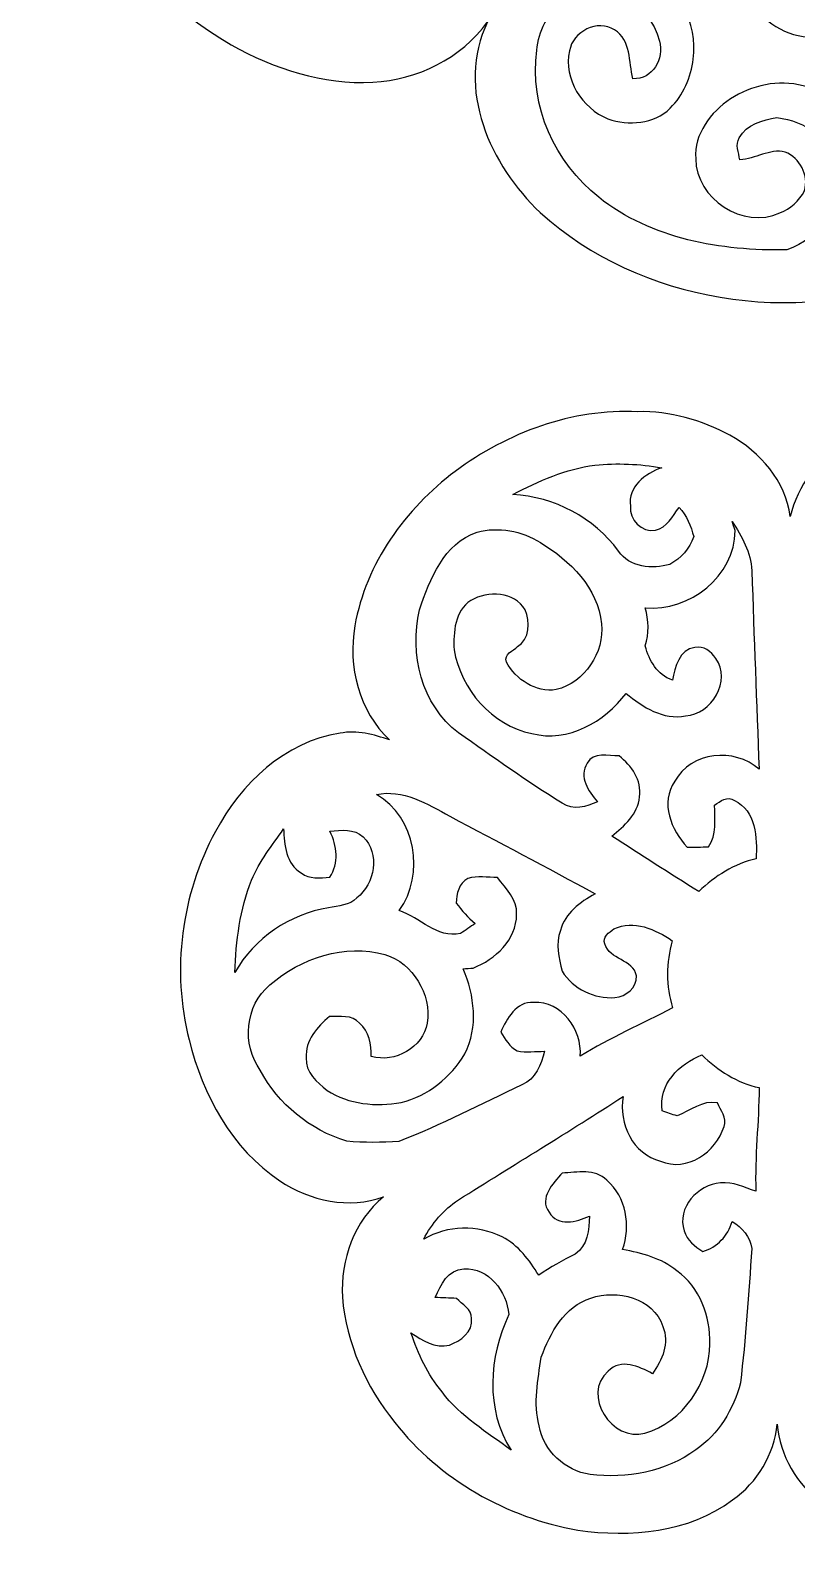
# Model space of a CAD drawing. Header units: centimetres. Extents: x -12.7 to 12.6, y -11.6 to 11.5.
# Drawn here: x -12.69 to -6.47, y -11.56 to 0.76 of the extents above; entities that cross this region are included whole.
import ezdxf

# ---------------------------------------------------------------- set-up
doc = ezdxf.new("R2010")
doc.units = ezdxf.units.CM
doc.header["$MEASUREMENT"] = 0
doc.layers.add('Camada 1', color=7, linetype='Continuous')

msp = doc.modelspace()

# ---------------------------------------------------------------- linework, layer by layer
at = {"layer": 'Camada 1', "color": 156}
for points, knots in [([(-7.97912, 11.18164), (-7.47465, 11.42471), (-6.90808, 11.54747), (-6.34787, 11.5069), (-6.34787, 11.5069), (-5.7397, 11.43634), (-5.13009, 11.22997), (-4.65949, 10.82709), (-4.65949, 10.82709), (-4.37515, 10.57592), (-4.14548, 10.24184), (-4.08094, 9.86261), (-4.08094, 9.86261), (-4.03647, 9.6587), (-4.07458, 9.44562), (-4.15642, 9.25617), (-4.15642, 9.25617), (-3.94334, 9.55709), (-3.56904, 9.70492), (-3.20993, 9.71902), (-3.20993, 9.71902), (-2.78095, 9.73067), (-2.36149, 9.58285), (-2.00096, 9.35672), (-2.00096, 9.35672), (-1.30245, 8.91011), (-0.79621, 8.17562), (-0.61911, 7.36635), (-0.61911, 7.36635), (-0.4893, 6.78249), (-0.52492, 6.13375), (-0.84912, 5.61657), (-0.84912, 5.61657), (-1.0227, 5.32024), (-1.32362, 5.11598), (-1.65593, 5.03977), (-1.65593, 5.03977), (-1.32467, 4.99709), (-1.03611, 4.78225), (-0.85653, 4.50639), (-0.85653, 4.50639), (-0.56656, 4.06893), (-0.49072, 3.52), (-0.55174, 3.00637), (-0.55174, 3.00637), (-0.64947, 2.19957), (-1.07173, 1.43756), (-1.7011, 0.92428), (-1.7011, 0.92428), (-2.13465, 0.57608), (-2.6797, 0.3249), (-3.24626, 0.36476), (-3.24626, 0.36476), (-3.57998, 0.38629), (-3.91829, 0.54081), (-4.11692, 0.81704), (-4.11692, 0.81704), (-3.97968, 0.50341), (-4.00543, 0.12982), (-4.16065, -0.17251), (-4.16065, -0.17251), (-4.41749, -0.7045), (-4.93289, -1.06785), (-5.47758, -1.2633), (-5.47758, -1.2633), (-6.49887, -1.63617), (-7.73711, -1.45979), (-8.55345, -0.72143), (-8.55345, -0.72143), (-8.9602, -0.33972), (-9.24383, 0.28539), (-8.98137, 0.8269), (-8.98137, 0.8269), (-9.19656, 0.53128), (-9.55181, 0.35701), (-9.91305, 0.33689), (-9.91305, 0.33689), (-10.31662, 0.31574), (-10.71456, 0.4452), (-11.06276, 0.64169), (-11.06276, 0.64169), (-12.07064, 1.22414), (-12.6933, 2.40454), (-12.61392, 3.56376), (-12.61392, 3.56376), (-12.55218, 3.92711), (-12.44458, 4.29753), (-12.20646, 4.58752), (-12.20646, 4.58752), (-12.0149, 4.82247), (-11.73303, 5.00238), (-11.42294, 5.00909), (-11.42294, 5.00909), (-11.79548, 5.03132), (-12.12532, 5.27295), (-12.31723, 5.58411), (-12.31723, 5.58411), (-12.5797, 6.0092), (-12.67918, 6.52673), (-12.61674, 7.02062), (-12.61674, 7.02062), (-12.54653, 7.481), (-12.39872, 7.93396), (-12.15072, 8.33119), (-12.15072, 8.33119), (-11.74926, 8.98383), (-11.10191, 9.52076), (-10.33744, 9.66858), (-10.33744, 9.66858), (-10.04887, 9.70844), (-9.74301, 9.70773), (-9.47278, 9.58567), (-9.47278, 9.58567), (-9.29181, 9.51406), (-9.14047, 9.38212), (-9.02476, 9.22725), (-9.02476, 9.22725), (-9.17927, 9.52853), (-9.14118, 9.89999), (-8.99936, 10.19915), (-8.99936, 10.19915), (-8.80074, 10.64365), (-8.40669, 10.96821), (-7.97912, 11.18164)], [0, 0, 0, 0, 0.03125, 0.03125, 0.03125, 0.03125, 0.0625, 0.0625, 0.0625, 0.0625, 0.09375, 0.09375, 0.09375, 0.09375, 0.125, 0.125, 0.125, 0.125, 0.15625, 0.15625, 0.15625, 0.15625, 0.1875, 0.1875, 0.1875, 0.1875, 0.21875, 0.21875, 0.21875, 0.21875, 0.25, 0.25, 0.25, 0.25, 0.28125, 0.28125, 0.28125, 0.28125, 0.3125, 0.3125, 0.3125, 0.3125, 0.34375, 0.34375, 0.34375, 0.34375, 0.375, 0.375, 0.375, 0.375, 0.40625, 0.40625, 0.40625, 0.40625, 0.4375, 0.4375, 0.4375, 0.4375, 0.46875, 0.46875, 0.46875, 0.46875, 0.5, 0.5, 0.5, 0.5, 0.53125, 0.53125, 0.53125, 0.53125, 0.5625, 0.5625, 0.5625, 0.5625, 0.59375, 0.59375, 0.59375, 0.59375, 0.625, 0.625, 0.625, 0.625, 0.65625, 0.65625, 0.65625, 0.65625, 0.6875, 0.6875, 0.6875, 0.6875, 0.71875, 0.71875, 0.71875, 0.71875, 0.75, 0.75, 0.75, 0.75, 0.78125, 0.78125, 0.78125, 0.78125, 0.8125, 0.8125, 0.8125, 0.8125, 0.84375, 0.84375, 0.84375, 0.84375, 0.875, 0.875, 0.875, 0.875, 0.90625, 0.90625, 0.90625, 0.90625, 0.9375, 0.9375, 0.9375, 0.9375, 1, 1, 1, 1]), ([(-7.12257, 3.5955), (-7.12257, 3.5955), (-7.12257, 3.5955), (-7.12257, 3.5955), (-7.12257, 3.5955), (-7.21184, 3.43853), (-7.31166, 3.28824), (-7.40516, 3.13372), (-7.40516, 3.13372), (-7.24393, 3.11291), (-7.07178, 3.08222), (-6.94655, 2.96932), (-6.94655, 2.96932), (-6.79343, 2.84161), (-6.74404, 2.6289), (-6.75852, 2.43769), (-6.75852, 2.43769), (-6.78532, 2.17874), (-6.90491, 1.90853), (-7.14199, 1.77835), (-7.14199, 1.77835), (-7.43338, 1.61361), (-7.79251, 1.59526), (-8.11, 1.6898), (-8.11, 1.6898), (-8.16327, 1.57373), (-8.22536, 1.4619), (-8.2878, 1.35042), (-8.2878, 1.35042), (-8.08672, 1.36348), (-7.87011, 1.36983), (-7.68526, 1.27669), (-7.68526, 1.27669), (-7.43761, 1.12006), (-7.27287, 0.8202), (-7.31166, 0.52422), (-7.31166, 0.52422), (-7.33142, 0.37747), (-7.39281, 0.23247), (-7.49864, 0.12664), (-7.49864, 0.12664), (-7.62811, -0.00423), (-7.83802, -0.01729), (-8.00487, 0.03986), (-8.00487, 0.03986), (-8.21443, 0.127), (-8.36824, 0.36335), (-8.31673, 0.5916), (-8.31673, 0.5916), (-8.28992, 0.74999), (-8.08884, 0.85195), (-7.95055, 0.76164), (-7.95055, 0.76164), (-7.81507, 0.6805), (-7.83554, 0.49988), (-7.80274, 0.36617), (-7.80274, 0.36617), (-7.6408, 0.35772), (-7.54661, 0.53021), (-7.58684, 0.67203), (-7.58684, 0.67203), (-7.65668, 0.99518), (-8.0899, 1.18745), (-8.36541, 0.99236), (-8.36541, 0.99236), (-8.49453, 0.90382), (-8.57037, 0.75177), (-8.58167, 0.59689), (-8.58167, 0.59689), (-8.64552, 0.14534), (-8.43421, -0.3175), (-8.07966, -0.59655), (-8.07966, -0.59655), (-7.65281, -0.93768), (-7.08447, -1.03363), (-6.55214, -1.02446), (-6.55214, -1.02446), (-6.28967, -0.93274), (-6.06424, -0.64805), (-6.12386, -0.36018), (-6.12386, -0.36018), (-6.18701, -0.13334), (-6.40221, 0.02611), (-6.63256, 0.05009), (-6.63256, 0.05009), (-6.74582, 0.02821), (-6.88092, -0.00141), (-6.93807, -0.1136), (-6.93807, -0.1136), (-6.97301, -0.16968), (-6.9416, -0.23424), (-6.9342, -0.29279), (-6.9342, -0.29279), (-6.8079, -0.28787), (-6.69361, -0.19967), (-6.56519, -0.22965), (-6.56519, -0.22965), (-6.44735, -0.27798), (-6.3708, -0.41909), (-6.40927, -0.54397), (-6.40927, -0.54397), (-6.45054, -0.62583), (-6.5218, -0.69391), (-6.60929, -0.72424), (-6.60929, -0.72424), (-6.90491, -0.86077), (-7.29226, -0.60854), (-7.29156, -0.28363), (-7.29156, -0.28363), (-7.30744, -0.0822), (-7.16915, 0.09418), (-7.01075, 0.20179), (-7.01075, 0.20179), (-6.83894, 0.31114), (-6.62094, 0.36405), (-6.4209, 0.30762), (-6.4209, 0.30762), (-6.09035, 0.2561), (-5.8748, -0.07372), (-5.82682, -0.38452), (-5.82682, -0.38452), (-5.78131, -0.58278), (-5.86034, -0.78069), (-5.96159, -0.94826), (-5.96159, -0.94826), (-5.59964, -0.88018), (-5.26732, -0.69249), (-5.00661, -0.43497), (-5.00661, -0.43497), (-5.10928, -0.42016), (-5.21475, -0.41063), (-5.31001, -0.36688), (-5.31001, -0.36688), (-5.69348, -0.18308), (-5.88115, 0.37889), (-5.58906, 0.71966), (-5.58906, 0.71966), (-5.37739, 0.94156), (-5.06201, 1.04034), (-4.76144, 1.05445), (-4.76144, 1.05445), (-4.86304, 1.32961), (-5.03414, 1.57161), (-5.15231, 1.83938), (-5.15231, 1.83938), (-5.29096, 1.84502), (-5.42712, 1.87113), (-5.5619, 1.90217), (-5.5619, 1.90217), (-5.48745, 1.62031), (-5.50862, 1.3014), (-5.6716, 1.05339), (-5.6716, 1.05339), (-5.7852, 0.87453), (-5.97923, 0.76059), (-6.18313, 0.71437), (-6.18313, 0.71437), (-6.3881, 0.66852), (-6.62305, 0.73096), (-6.76239, 0.89252), (-6.76239, 0.89252), (-6.87139, 1.01389), (-6.93666, 1.17581), (-6.92572, 1.3402), (-6.92572, 1.3402), (-6.93278, 1.59597), (-6.75181, 1.83868), (-6.51121, 1.91805), (-6.51121, 1.91805), (-6.41139, 1.9297), (-6.28721, 1.94839), (-6.211, 1.86619), (-6.211, 1.86619), (-6.09635, 1.7526), (-6.04343, 1.57091), (-6.1221, 1.42205), (-6.1221, 1.42205), (-6.2244, 1.373), (-6.31966, 1.42168), (-6.38457, 1.50424), (-6.38457, 1.50424), (-6.459, 1.48307), (-6.52497, 1.44356), (-6.58424, 1.39488), (-6.58424, 1.39488), (-6.64174, 1.16628), (-6.38352, 0.9659), (-6.17044, 1.0414), (-6.17044, 1.0414), (-5.87728, 1.12994), (-5.74815, 1.48307), (-5.82117, 1.76213), (-5.82117, 1.76213), (-5.89526, 2.05668), (-6.1461, 2.25989), (-6.24699, 2.54282), (-6.24699, 2.54282), (-6.39867, 2.8822), (-6.32213, 3.26636), (-6.1662, 3.5888), (-6.1662, 3.5888), (-6.31966, 3.55881), (-6.47206, 3.51189), (-6.63046, 3.5193), (-6.63046, 3.5193), (-6.79838, 3.51437), (-6.95819, 3.57292), (-7.12257, 3.5955)], [0, 0, 0, 0, 0.01886792, 0.01886792, 0.01886792, 0.01886792, 0.03773585, 0.03773585, 0.03773585, 0.03773585, 0.05660377, 0.05660377, 0.05660377, 0.05660377, 0.0754717, 0.0754717, 0.0754717, 0.0754717, 0.09433962, 0.09433962, 0.09433962, 0.09433962, 0.11320755, 0.11320755, 0.11320755, 0.11320755, 0.13207547, 0.13207547, 0.13207547, 0.13207547, 0.1509434, 0.1509434, 0.1509434, 0.1509434, 0.16981132, 0.16981132, 0.16981132, 0.16981132, 0.18867925, 0.18867925, 0.18867925, 0.18867925, 0.20754717, 0.20754717, 0.20754717, 0.20754717, 0.22641509, 0.22641509, 0.22641509, 0.22641509, 0.24528302, 0.24528302, 0.24528302, 0.24528302, 0.26415094, 0.26415094, 0.26415094, 0.26415094, 0.28301887, 0.28301887, 0.28301887, 0.28301887, 0.30188679, 0.30188679, 0.30188679, 0.30188679, 0.32075472, 0.32075472, 0.32075472, 0.32075472, 0.33962264, 0.33962264, 0.33962264, 0.33962264, 0.35849057, 0.35849057, 0.35849057, 0.35849057, 0.37735849, 0.37735849, 0.37735849, 0.37735849, 0.39622642, 0.39622642, 0.39622642, 0.39622642, 0.41509434, 0.41509434, 0.41509434, 0.41509434, 0.43396226, 0.43396226, 0.43396226, 0.43396226, 0.45283019, 0.45283019, 0.45283019, 0.45283019, 0.47169811, 0.47169811, 0.47169811, 0.47169811, 0.49056604, 0.49056604, 0.49056604, 0.49056604, 0.50943396, 0.50943396, 0.50943396, 0.50943396, 0.52830189, 0.52830189, 0.52830189, 0.52830189, 0.54716981, 0.54716981, 0.54716981, 0.54716981, 0.56603774, 0.56603774, 0.56603774, 0.56603774, 0.58490566, 0.58490566, 0.58490566, 0.58490566, 0.60377358, 0.60377358, 0.60377358, 0.60377358, 0.62264151, 0.62264151, 0.62264151, 0.62264151, 0.64150943, 0.64150943, 0.64150943, 0.64150943, 0.66037736, 0.66037736, 0.66037736, 0.66037736, 0.67924528, 0.67924528, 0.67924528, 0.67924528, 0.69811321, 0.69811321, 0.69811321, 0.69811321, 0.71698113, 0.71698113, 0.71698113, 0.71698113, 0.73584906, 0.73584906, 0.73584906, 0.73584906, 0.75471698, 0.75471698, 0.75471698, 0.75471698, 0.77358491, 0.77358491, 0.77358491, 0.77358491, 0.79245283, 0.79245283, 0.79245283, 0.79245283, 0.81132075, 0.81132075, 0.81132075, 0.81132075, 0.83018868, 0.83018868, 0.83018868, 0.83018868, 0.8490566, 0.8490566, 0.8490566, 0.8490566, 0.86792453, 0.86792453, 0.86792453, 0.86792453, 0.88679245, 0.88679245, 0.88679245, 0.88679245, 0.90566038, 0.90566038, 0.90566038, 0.90566038, 0.9245283, 0.9245283, 0.9245283, 0.9245283, 0.94339623, 0.94339623, 0.94339623, 0.94339623, 0.96226415, 0.96226415, 0.96226415, 0.96226415, 1, 1, 1, 1]), ([(-9.24383, -2.82292), (-8.8205, -2.50789), (-8.29416, -2.31245), (-7.76252, -2.33856), (-7.76252, -2.33856), (-7.50217, -2.3315), (-7.24217, -2.40629), (-7.01462, -2.53012), (-7.01462, -2.53012), (-6.76768, -2.66629), (-6.56132, -2.9023), (-6.52392, -3.18947), (-6.52392, -3.18947), (-6.46535, -2.93933), (-6.30132, -2.72238), (-6.08188, -2.59079), (-6.08188, -2.59079), (-5.7023, -2.35338), (-5.22498, -2.32798), (-4.79636, -2.42288), (-4.79636, -2.42288), (-4.05835, -2.58234), (-3.38561, -3.09915), (-3.10727, -3.8107), (-3.10727, -3.8107), (-2.98838, -4.0633), (-2.99366, -4.34939), (-3.0226, -4.62104), (-3.0226, -4.62104), (-3.08292, -4.81117), (-3.17994, -5.00274), (-3.35597, -5.10998), (-3.35597, -5.10998), (-3.06, -4.98544), (-2.71709, -5.06623), (-2.46308, -5.24722), (-2.46308, -5.24722), (-2.10185, -5.49627), (-1.88348, -5.89845), (-1.75612, -6.30907), (-1.75612, -6.30907), (-1.63617, -6.81567), (-1.64853, -7.36318), (-1.85278, -7.84684), (-1.85278, -7.84684), (-2.00413, -8.21443), (-2.25142, -8.56473), (-2.61301, -8.74888), (-2.61301, -8.74888), (-2.84938, -8.88012), (-3.14678, -8.91433), (-3.3976, -8.80251), (-3.3976, -8.80251), (-3.15348, -8.98947), (-3.05082, -9.31016), (-3.07304, -9.60895), (-3.07304, -9.60895), (-3.1069, -10.09721), (-3.3849, -10.53747), (-3.73732, -10.86343), (-3.73732, -10.86343), (-4.24285, -11.3104), (-4.93606, -11.56441), (-5.61162, -11.47903), (-5.61162, -11.47903), (-5.84022, -11.41835), (-6.07694, -11.3545), (-6.26497, -11.20386), (-6.26497, -11.20386), (-6.47064, -11.05429), (-6.60893, -10.81651), (-6.6301, -10.56216), (-6.6301, -10.56216), (-6.65726, -10.80698), (-6.78992, -11.03524), (-6.99206, -11.17635), (-6.99206, -11.17635), (-7.348, -11.4441), (-7.82179, -11.48326), (-8.24971, -11.42223), (-8.24971, -11.42223), (-8.82614, -11.31887), (-9.37365, -11.01266), (-9.7349, -10.54735), (-9.7349, -10.54735), (-9.96915, -10.25842), (-10.12965, -9.90282), (-10.16035, -9.52994), (-10.16035, -9.52994), (-10.17622, -9.2283), (-10.06581, -8.90798), (-9.82521, -8.71502), (-9.82521, -8.71502), (-10.10567, -8.81909), (-10.42493, -8.74747), (-10.66764, -8.58414), (-10.66764, -8.58414), (-11.05923, -8.32626), (-11.29417, -7.88599), (-11.40424, -7.44044), (-11.40424, -7.44044), (-11.54888, -6.87634), (-11.46775, -6.26039), (-11.19116, -5.74886), (-11.19116, -5.74886), (-10.98655, -5.35905), (-10.62672, -5.01791), (-10.17834, -4.95017), (-10.17834, -4.95017), (-10.04252, -4.92054), (-9.90529, -4.9604), (-9.77723, -5.00486), (-9.77723, -5.00486), (-10.02558, -4.76956), (-10.11766, -4.40901), (-10.0591, -4.0774), (-10.0591, -4.0774), (-9.96985, -3.57187), (-9.64953, -3.12737), (-9.24383, -2.82292)], [0, 0, 0, 0, 0.03225806, 0.03225806, 0.03225806, 0.03225806, 0.06451613, 0.06451613, 0.06451613, 0.06451613, 0.09677419, 0.09677419, 0.09677419, 0.09677419, 0.12903226, 0.12903226, 0.12903226, 0.12903226, 0.16129032, 0.16129032, 0.16129032, 0.16129032, 0.19354839, 0.19354839, 0.19354839, 0.19354839, 0.22580645, 0.22580645, 0.22580645, 0.22580645, 0.25806452, 0.25806452, 0.25806452, 0.25806452, 0.29032258, 0.29032258, 0.29032258, 0.29032258, 0.32258065, 0.32258065, 0.32258065, 0.32258065, 0.35483871, 0.35483871, 0.35483871, 0.35483871, 0.38709677, 0.38709677, 0.38709677, 0.38709677, 0.41935484, 0.41935484, 0.41935484, 0.41935484, 0.4516129, 0.4516129, 0.4516129, 0.4516129, 0.48387097, 0.48387097, 0.48387097, 0.48387097, 0.51612903, 0.51612903, 0.51612903, 0.51612903, 0.5483871, 0.5483871, 0.5483871, 0.5483871, 0.58064516, 0.58064516, 0.58064516, 0.58064516, 0.61290323, 0.61290323, 0.61290323, 0.61290323, 0.64516129, 0.64516129, 0.64516129, 0.64516129, 0.67741935, 0.67741935, 0.67741935, 0.67741935, 0.70967742, 0.70967742, 0.70967742, 0.70967742, 0.74193548, 0.74193548, 0.74193548, 0.74193548, 0.77419355, 0.77419355, 0.77419355, 0.77419355, 0.80645161, 0.80645161, 0.80645161, 0.80645161, 0.83870968, 0.83870968, 0.83870968, 0.83870968, 0.87096774, 0.87096774, 0.87096774, 0.87096774, 0.90322581, 0.90322581, 0.90322581, 0.90322581, 0.93548387, 0.93548387, 0.93548387, 0.93548387, 1, 1, 1, 1]), ([(-8.77605, -3.01025), (-8.77605, -3.01025), (-8.77605, -3.01025), (-8.77605, -3.01025), (-8.77605, -3.01025), (-8.4402, -3.03213), (-8.11777, -3.19687), (-7.91845, -3.47027), (-7.91845, -3.47027), (-7.83132, -3.6061), (-7.64363, -3.61702), (-7.50076, -3.57964), (-7.50076, -3.57964), (-7.41291, -3.52672), (-7.34236, -3.45157), (-7.30744, -3.3535), (-7.30744, -3.3535), (-7.33071, -3.26672), (-7.36458, -3.18276), (-7.42702, -3.11679), (-7.42702, -3.11679), (-7.47994, -3.18769), (-7.52581, -3.2773), (-7.61929, -3.30129), (-7.61929, -3.30129), (-7.73148, -3.3221), (-7.83201, -3.21556), (-7.82214, -3.10585), (-7.82214, -3.10585), (-7.84718, -2.94781), (-7.69866, -2.84091), (-7.56813, -2.794), (-7.56813, -2.794), (-7.747, -2.76224), (-7.92973, -2.75449), (-8.11071, -2.77213), (-8.11071, -2.77213), (-8.34707, -2.80246), (-8.5658, -2.90335), (-8.77605, -3.01025)], [0, 0, 0, 0, 0.09090909, 0.09090909, 0.09090909, 0.09090909, 0.18181818, 0.18181818, 0.18181818, 0.18181818, 0.27272727, 0.27272727, 0.27272727, 0.27272727, 0.36363636, 0.36363636, 0.36363636, 0.36363636, 0.45454545, 0.45454545, 0.45454545, 0.45454545, 0.54545455, 0.54545455, 0.54545455, 0.54545455, 0.63636364, 0.63636364, 0.63636364, 0.63636364, 0.72727273, 0.72727273, 0.72727273, 0.72727273, 0.81818182, 0.81818182, 0.81818182, 0.81818182, 1, 1, 1, 1]), ([(-6.99698, -3.22932), (-6.99698, -3.22932), (-6.99698, -3.22932), (-6.99698, -3.22932), (-6.99698, -3.22932), (-6.99065, -3.24767), (-6.97793, -3.28507), (-6.97159, -3.30376), (-6.97159, -3.30376), (-6.97301, -3.67595), (-7.34236, -3.96239), (-7.7029, -3.93135), (-7.7029, -3.93135), (-7.67045, -4.03224), (-7.67079, -4.13985), (-7.70183, -4.24144), (-7.70183, -4.24144), (-7.66903, -4.36104), (-7.60552, -4.47498), (-7.48135, -4.51801), (-7.48135, -4.51801), (-7.45983, -4.41466), (-7.42702, -4.26861), (-7.29933, -4.25379), (-7.29933, -4.25379), (-7.22736, -4.2365), (-7.16633, -4.28659), (-7.12857, -4.34233), (-7.12857, -4.34233), (-6.9991, -4.52225), (-7.16385, -4.79636), (-7.37446, -4.80942), (-7.37446, -4.80942), (-7.55721, -4.84399), (-7.723, -4.73816), (-7.85671, -4.62633), (-7.85671, -4.62633), (-8.03062, -4.85598), (-8.32731, -5.0299), (-8.62188, -4.95265), (-8.62188, -4.95265), (-8.94961, -4.88456), (-9.19656, -4.59634), (-9.25407, -4.27214), (-9.25407, -4.27214), (-9.25971, -4.12996), (-9.24877, -3.95851), (-9.1186, -3.87103), (-9.1186, -3.87103), (-8.9796, -3.79482), (-8.76299, -3.79306), (-8.67727, -3.94899), (-8.67727, -3.94899), (-8.63282, -4.04424), (-8.63917, -4.18606), (-8.7383, -4.24602), (-8.7383, -4.24602), (-8.77393, -4.28308), (-8.85154, -4.306), (-8.82861, -4.37161), (-8.82861, -4.37161), (-8.75277, -4.51414), (-8.58872, -4.6228), (-8.42362, -4.59598), (-8.42362, -4.59598), (-8.19291, -4.53813), (-8.03345, -4.29506), (-8.05568, -4.06152), (-8.05568, -4.06152), (-8.08566, -3.77013), (-8.3132, -3.54576), (-8.55203, -3.40218), (-8.55203, -3.40218), (-8.70373, -3.30553), (-8.89317, -3.27096), (-9.06709, -3.31645), (-9.06709, -3.31645), (-9.33767, -3.40783), (-9.44986, -3.69922), (-9.53381, -3.94687), (-9.53381, -3.94687), (-9.61848, -4.30494), (-9.51865, -4.71874), (-9.21667, -4.94736), (-9.21667, -4.94736), (-8.93938, -5.14244), (-8.66316, -5.34034), (-8.37529, -5.51921), (-8.37529, -5.51921), (-8.28639, -5.58024), (-8.17915, -5.54637), (-8.08955, -5.50579), (-8.08955, -5.50579), (-8.16468, -5.42361), (-8.24124, -5.30365), (-8.17386, -5.19324), (-8.17386, -5.19324), (-8.12447, -5.09658), (-8.001, -5.13749), (-7.91422, -5.13326), (-7.91422, -5.13326), (-7.81227, -5.21263), (-7.72795, -5.33152), (-7.74876, -5.4677), (-7.74876, -5.4677), (-7.7597, -5.60811), (-7.87259, -5.70301), (-7.97348, -5.78626), (-7.97348, -5.78626), (-7.7364, -5.93372), (-7.50639, -6.09177), (-7.26651, -6.23429), (-7.26651, -6.23429), (-7.13458, -6.11082), (-6.97971, -6.00886), (-6.80154, -5.969), (-6.80154, -5.969), (-6.79202, -5.80073), (-6.80084, -5.57776), (-6.9783, -5.49697), (-6.9783, -5.49697), (-7.0365, -5.45711), (-7.09117, -5.5005), (-7.13809, -5.53473), (-7.13809, -5.53473), (-7.14021, -5.64868), (-7.11658, -5.77391), (-7.18819, -5.8734), (-7.18819, -5.8734), (-7.2457, -5.87409), (-7.3032, -5.87445), (-7.36035, -5.87445), (-7.36035, -5.87445), (-7.49229, -5.73829), (-7.58119, -5.51285), (-7.4623, -5.34034), (-7.4623, -5.34034), (-7.33071, -5.09869), (-6.97688, -5.06411), (-6.77791, -5.24262), (-6.77791, -5.24262), (-6.79626, -4.705), (-6.82025, -4.16772), (-6.83541, -3.63007), (-6.83541, -3.63007), (-6.84459, -3.48121), (-6.9162, -3.34997), (-6.99698, -3.22932)], [0, 0, 0, 0, 0.02631579, 0.02631579, 0.02631579, 0.02631579, 0.05263158, 0.05263158, 0.05263158, 0.05263158, 0.07894737, 0.07894737, 0.07894737, 0.07894737, 0.10526316, 0.10526316, 0.10526316, 0.10526316, 0.13157895, 0.13157895, 0.13157895, 0.13157895, 0.15789474, 0.15789474, 0.15789474, 0.15789474, 0.18421053, 0.18421053, 0.18421053, 0.18421053, 0.21052632, 0.21052632, 0.21052632, 0.21052632, 0.23684211, 0.23684211, 0.23684211, 0.23684211, 0.26315789, 0.26315789, 0.26315789, 0.26315789, 0.28947368, 0.28947368, 0.28947368, 0.28947368, 0.31578947, 0.31578947, 0.31578947, 0.31578947, 0.34210526, 0.34210526, 0.34210526, 0.34210526, 0.36842105, 0.36842105, 0.36842105, 0.36842105, 0.39473684, 0.39473684, 0.39473684, 0.39473684, 0.42105263, 0.42105263, 0.42105263, 0.42105263, 0.44736842, 0.44736842, 0.44736842, 0.44736842, 0.47368421, 0.47368421, 0.47368421, 0.47368421, 0.5, 0.5, 0.5, 0.5, 0.52631579, 0.52631579, 0.52631579, 0.52631579, 0.55263158, 0.55263158, 0.55263158, 0.55263158, 0.57894737, 0.57894737, 0.57894737, 0.57894737, 0.60526316, 0.60526316, 0.60526316, 0.60526316, 0.63157895, 0.63157895, 0.63157895, 0.63157895, 0.65789474, 0.65789474, 0.65789474, 0.65789474, 0.68421053, 0.68421053, 0.68421053, 0.68421053, 0.71052632, 0.71052632, 0.71052632, 0.71052632, 0.73684211, 0.73684211, 0.73684211, 0.73684211, 0.76315789, 0.76315789, 0.76315789, 0.76315789, 0.78947368, 0.78947368, 0.78947368, 0.78947368, 0.81578947, 0.81578947, 0.81578947, 0.81578947, 0.84210526, 0.84210526, 0.84210526, 0.84210526, 0.86842105, 0.86842105, 0.86842105, 0.86842105, 0.89473684, 0.89473684, 0.89473684, 0.89473684, 0.92105263, 0.92105263, 0.92105263, 0.92105263, 0.94736842, 0.94736842, 0.94736842, 0.94736842, 1, 1, 1, 1]), ([(-9.88447, -5.44724), (-9.88447, -5.44724), (-9.88447, -5.44724), (-9.88447, -5.44724), (-9.88447, -5.44724), (-9.56133, -5.63068), (-9.48724, -6.09494), (-9.69856, -6.39056), (-9.69856, -6.39056), (-9.52676, -6.4463), (-9.39764, -6.61704), (-9.20009, -6.57718), (-9.20009, -6.57718), (-9.16128, -6.54897), (-9.12177, -6.52144), (-9.08226, -6.49498), (-9.08226, -6.49498), (-9.14187, -6.44842), (-9.19021, -6.39022), (-9.23536, -6.33024), (-9.23536, -6.33024), (-9.23431, -6.25264), (-9.2149, -6.17078), (-9.14293, -6.12846), (-9.14293, -6.12846), (-9.06426, -6.10622), (-8.98102, -6.12034), (-8.90058, -6.12281), (-8.90058, -6.12281), (-8.83073, -6.20959), (-8.73936, -6.30025), (-8.74571, -6.4209), (-8.74571, -6.4209), (-8.74641, -6.62834), (-8.91822, -6.78532), (-9.09884, -6.85729), (-9.09884, -6.85729), (-9.11895, -6.8587), (-9.15916, -6.86152), (-9.17963, -6.86293), (-9.17963, -6.86293), (-9.08791, -7.08096), (-9.05439, -7.33531), (-9.16622, -7.55332), (-9.16622, -7.55332), (-9.27981, -7.74488), (-9.46502, -7.89622), (-9.68375, -7.94878), (-9.68375, -7.94878), (-9.88659, -7.98583), (-10.10778, -7.965), (-10.28382, -7.85035), (-10.28382, -7.85035), (-10.36813, -7.78615), (-10.46091, -7.70361), (-10.45422, -7.58718), (-10.45422, -7.58718), (-10.46268, -7.44607), (-10.36496, -7.33531), (-10.26548, -7.24992), (-10.26548, -7.24992), (-10.18222, -7.25416), (-10.08274, -7.23299), (-10.021, -7.30496), (-10.021, -7.30496), (-9.93845, -7.36952), (-9.92963, -7.47854), (-9.9254, -7.57555), (-9.9254, -7.57555), (-9.73313, -7.62916), (-9.507, -7.505), (-9.47102, -7.30355), (-9.47102, -7.30355), (-9.4361, -7.07002), (-9.58638, -6.81743), (-9.81463, -6.74758), (-9.81463, -6.74758), (-10.13988, -6.65762), (-10.50042, -6.77615), (-10.74913, -6.99452), (-10.74913, -6.99452), (-10.95092, -7.16033), (-10.97632, -7.47854), (-10.82674, -7.68667), (-10.82674, -7.68667), (-10.6814, -7.965), (-10.42317, -8.16997), (-10.12472, -8.26381), (-10.12472, -8.26381), (-9.98361, -8.2751), (-9.84214, -8.27617), (-9.70068, -8.26487), (-9.70068, -8.26487), (-9.3599, -8.13082), (-9.03252, -7.965), (-8.70338, -7.8052), (-8.70338, -7.8052), (-8.59084, -7.75899), (-8.54568, -7.64222), (-8.51852, -7.53285), (-8.51852, -7.53285), (-8.59225, -7.53356), (-8.66775, -7.5445), (-8.74042, -7.52897), (-8.74042, -7.52897), (-8.80498, -7.49793), (-8.83849, -7.43374), (-8.87483, -7.37693), (-8.87483, -7.37693), (-8.82368, -7.26792), (-8.74994, -7.12681), (-8.60848, -7.13739), (-8.60848, -7.13739), (-8.37811, -7.12187), (-8.21372, -7.35824), (-8.22889, -7.57237), (-8.22889, -7.57237), (-7.98935, -7.42314), (-7.72936, -7.31131), (-7.47959, -7.18043), (-7.47959, -7.18043), (-7.53497, -7.00298), (-7.53356, -6.81355), (-7.48242, -6.63504), (-7.48242, -6.63504), (-7.61753, -6.54227), (-7.79568, -6.46219), (-7.95619, -6.53979), (-7.95619, -6.53979), (-7.99394, -6.5659), (-8.0525, -6.6061), (-8.02922, -6.66009), (-8.02922, -6.66009), (-7.99465, -6.79202), (-7.79921, -6.78356), (-7.77275, -6.92043), (-7.77275, -6.92043), (-7.7671, -7.01886), (-7.85777, -7.08589), (-7.94737, -7.09753), (-7.94737, -7.09753), (-8.11706, -7.10812), (-8.28569, -7.02804), (-8.3767, -6.88269), (-8.3767, -6.88269), (-8.40069, -6.77438), (-8.43103, -6.65973), (-8.39011, -6.55143), (-8.39011, -6.55143), (-8.35201, -6.41068), (-8.2303, -6.32142), (-8.1093, -6.25439), (-8.1093, -6.25439), (-8.49982, -6.03956), (-8.89493, -5.83282), (-9.28899, -5.62397), (-9.28899, -5.62397), (-9.46644, -5.52238), (-9.67457, -5.40278), (-9.88447, -5.44724)], [0, 0, 0, 0, 0.02439024, 0.02439024, 0.02439024, 0.02439024, 0.04878049, 0.04878049, 0.04878049, 0.04878049, 0.07317073, 0.07317073, 0.07317073, 0.07317073, 0.09756098, 0.09756098, 0.09756098, 0.09756098, 0.12195122, 0.12195122, 0.12195122, 0.12195122, 0.14634146, 0.14634146, 0.14634146, 0.14634146, 0.17073171, 0.17073171, 0.17073171, 0.17073171, 0.19512195, 0.19512195, 0.19512195, 0.19512195, 0.2195122, 0.2195122, 0.2195122, 0.2195122, 0.24390244, 0.24390244, 0.24390244, 0.24390244, 0.26829268, 0.26829268, 0.26829268, 0.26829268, 0.29268293, 0.29268293, 0.29268293, 0.29268293, 0.31707317, 0.31707317, 0.31707317, 0.31707317, 0.34146341, 0.34146341, 0.34146341, 0.34146341, 0.36585366, 0.36585366, 0.36585366, 0.36585366, 0.3902439, 0.3902439, 0.3902439, 0.3902439, 0.41463415, 0.41463415, 0.41463415, 0.41463415, 0.43902439, 0.43902439, 0.43902439, 0.43902439, 0.46341463, 0.46341463, 0.46341463, 0.46341463, 0.48780488, 0.48780488, 0.48780488, 0.48780488, 0.51219512, 0.51219512, 0.51219512, 0.51219512, 0.53658537, 0.53658537, 0.53658537, 0.53658537, 0.56097561, 0.56097561, 0.56097561, 0.56097561, 0.58536585, 0.58536585, 0.58536585, 0.58536585, 0.6097561, 0.6097561, 0.6097561, 0.6097561, 0.63414634, 0.63414634, 0.63414634, 0.63414634, 0.65853659, 0.65853659, 0.65853659, 0.65853659, 0.68292683, 0.68292683, 0.68292683, 0.68292683, 0.70731707, 0.70731707, 0.70731707, 0.70731707, 0.73170732, 0.73170732, 0.73170732, 0.73170732, 0.75609756, 0.75609756, 0.75609756, 0.75609756, 0.7804878, 0.7804878, 0.7804878, 0.7804878, 0.80487805, 0.80487805, 0.80487805, 0.80487805, 0.82926829, 0.82926829, 0.82926829, 0.82926829, 0.85365854, 0.85365854, 0.85365854, 0.85365854, 0.87804878, 0.87804878, 0.87804878, 0.87804878, 0.90243902, 0.90243902, 0.90243902, 0.90243902, 0.92682927, 0.92682927, 0.92682927, 0.92682927, 0.95121951, 0.95121951, 0.95121951, 0.95121951, 1, 1, 1, 1]), ([(-10.26125, -5.7464), (-10.26125, -5.7464), (-10.26125, -5.7464), (-10.26125, -5.7464), (-10.26125, -5.7464), (-10.20339, -5.86563), (-10.1861, -6.00321), (-10.26194, -6.11964), (-10.26194, -6.11964), (-10.34062, -6.12281), (-10.42811, -6.13867), (-10.49443, -6.084), (-10.49443, -6.084), (-10.62002, -6.0152), (-10.63096, -5.85294), (-10.6373, -5.72735), (-10.6373, -5.72735), (-10.73008, -5.86139), (-10.83591, -5.98981), (-10.8973, -6.14257), (-10.8973, -6.14257), (-10.99255, -6.38033), (-11.02395, -6.63787), (-11.03277, -6.89222), (-11.03277, -6.89222), (-10.87649, -6.61282), (-10.58651, -6.4195), (-10.27217, -6.36763), (-10.27217, -6.36763), (-10.19315, -6.34965), (-10.10319, -6.34894), (-10.04252, -6.28755), (-10.04252, -6.28755), (-9.89718, -6.17431), (-9.85273, -5.92596), (-9.99101, -5.7912), (-9.99101, -5.7912), (-10.06545, -5.72169), (-10.16917, -5.73792), (-10.26125, -5.7464)], [0, 0, 0, 0, 0.09090909, 0.09090909, 0.09090909, 0.09090909, 0.18181818, 0.18181818, 0.18181818, 0.18181818, 0.27272727, 0.27272727, 0.27272727, 0.27272727, 0.36363636, 0.36363636, 0.36363636, 0.36363636, 0.45454545, 0.45454545, 0.45454545, 0.45454545, 0.54545455, 0.54545455, 0.54545455, 0.54545455, 0.63636364, 0.63636364, 0.63636364, 0.63636364, 0.72727273, 0.72727273, 0.72727273, 0.72727273, 0.81818182, 0.81818182, 0.81818182, 0.81818182, 1, 1, 1, 1]), ([(-7.56425, -8.01687), (-7.56425, -8.01687), (-7.56425, -8.01687), (-7.56425, -8.01687), (-7.56425, -8.01687), (-7.52474, -8.03205), (-7.48417, -8.04545), (-7.44361, -8.0578), (-7.44361, -8.0578), (-7.33531, -8.01546), (-7.24041, -7.92902), (-7.11517, -7.95197), (-7.11517, -7.95197), (-7.09083, -8.01263), (-7.03297, -8.07402), (-7.06191, -8.14422), (-7.06191, -8.14422), (-7.12576, -8.35235), (-7.36035, -8.51605), (-7.57695, -8.4261), (-7.57695, -8.4261), (-7.80379, -8.3693), (-7.91703, -8.11883), (-7.88212, -7.90046), (-7.88212, -7.90046), (-8.32308, -8.1869), (-8.77287, -8.45996), (-9.21843, -8.73972), (-9.21843, -8.73972), (-9.33908, -8.81909), (-9.43468, -8.93056), (-9.4996, -9.05932), (-9.4996, -9.05932), (-9.30733, -8.94574), (-9.06285, -8.94009), (-8.86389, -9.04098), (-8.86389, -9.04098), (-8.73125, -9.10624), (-8.64235, -9.22972), (-8.56615, -9.35214), (-8.56615, -9.35214), (-8.47336, -9.28475), (-8.37106, -9.23325), (-8.27016, -9.17999), (-8.27016, -9.17999), (-8.16998, -9.11294), (-8.15445, -8.98243), (-8.15551, -8.87165), (-8.15551, -8.87165), (-8.25853, -8.92104), (-8.41127, -8.95843), (-8.48289, -8.84025), (-8.48289, -8.84025), (-8.56544, -8.72666), (-8.45043, -8.60319), (-8.37599, -8.5217), (-8.37599, -8.5217), (-8.25535, -8.51923), (-8.10824, -8.48077), (-8.0144, -8.58061), (-8.0144, -8.58061), (-7.85459, -8.71714), (-7.81826, -8.94997), (-7.88528, -9.14293), (-7.88528, -9.14293), (-7.72971, -9.17222), (-7.5699, -9.21349), (-7.44466, -9.31579), (-7.44466, -9.31579), (-7.2584, -9.44915), (-7.17125, -9.68728), (-7.1762, -9.91059), (-7.1762, -9.91059), (-7.18078, -10.22667), (-7.39563, -10.54629), (-7.70607, -10.63378), (-7.70607, -10.63378), (-7.96784, -10.71174), (-8.22395, -10.32157), (-8.00241, -10.13213), (-8.00241, -10.13213), (-7.89975, -10.02417), (-7.75194, -10.09261), (-7.64363, -10.15152), (-7.64363, -10.15152), (-7.5625, -10.04322), (-7.50288, -9.90106), (-7.55931, -9.7677), (-7.55931, -9.7677), (-7.6341, -9.53452), (-7.9315, -9.46431), (-8.14246, -9.53805), (-8.14246, -9.53805), (-8.35659, -9.60613), (-8.47478, -9.81886), (-8.54533, -10.01783), (-8.54533, -10.01783), (-8.57355, -10.20197), (-8.61095, -10.39035), (-8.56332, -10.57521), (-8.56332, -10.57521), (-8.52734, -10.77736), (-8.35095, -10.93964), (-8.14987, -10.97068), (-8.14987, -10.97068), (-7.85283, -11.00525), (-7.53533, -10.95058), (-7.29192, -10.76924), (-7.29192, -10.76924), (-7.10635, -10.64365), (-6.98394, -10.44081), (-6.92891, -10.22667), (-6.92891, -10.22667), (-6.88552, -9.86401), (-6.86223, -9.49924), (-6.83682, -9.13553), (-6.83682, -9.13553), (-6.84988, -9.03887), (-6.91585, -8.96479), (-6.99557, -8.9154), (-6.99557, -8.9154), (-7.03297, -9.03323), (-7.11482, -9.12424), (-7.23547, -9.15952), (-7.23547, -9.15952), (-7.29684, -9.11577), (-7.36564, -9.06921), (-7.3847, -8.99159), (-7.3847, -8.99159), (-7.44889, -8.80497), (-7.27321, -8.61413), (-7.09083, -8.60212), (-7.09083, -8.60212), (-6.98958, -8.59084), (-6.89609, -8.63706), (-6.80332, -8.67021), (-6.80332, -8.67021), (-6.81426, -8.38904), (-6.77862, -8.1093), (-6.77721, -7.82849), (-6.77721, -7.82849), (-6.95642, -7.78968), (-7.11341, -7.68809), (-7.24288, -7.56179), (-7.24288, -7.56179), (-7.42597, -7.63658), (-7.5967, -7.80167), (-7.56425, -8.01687)], [0, 0, 0, 0, 0.02631579, 0.02631579, 0.02631579, 0.02631579, 0.05263158, 0.05263158, 0.05263158, 0.05263158, 0.07894737, 0.07894737, 0.07894737, 0.07894737, 0.10526316, 0.10526316, 0.10526316, 0.10526316, 0.13157895, 0.13157895, 0.13157895, 0.13157895, 0.15789474, 0.15789474, 0.15789474, 0.15789474, 0.18421053, 0.18421053, 0.18421053, 0.18421053, 0.21052632, 0.21052632, 0.21052632, 0.21052632, 0.23684211, 0.23684211, 0.23684211, 0.23684211, 0.26315789, 0.26315789, 0.26315789, 0.26315789, 0.28947368, 0.28947368, 0.28947368, 0.28947368, 0.31578947, 0.31578947, 0.31578947, 0.31578947, 0.34210526, 0.34210526, 0.34210526, 0.34210526, 0.36842105, 0.36842105, 0.36842105, 0.36842105, 0.39473684, 0.39473684, 0.39473684, 0.39473684, 0.42105263, 0.42105263, 0.42105263, 0.42105263, 0.44736842, 0.44736842, 0.44736842, 0.44736842, 0.47368421, 0.47368421, 0.47368421, 0.47368421, 0.5, 0.5, 0.5, 0.5, 0.52631579, 0.52631579, 0.52631579, 0.52631579, 0.55263158, 0.55263158, 0.55263158, 0.55263158, 0.57894737, 0.57894737, 0.57894737, 0.57894737, 0.60526316, 0.60526316, 0.60526316, 0.60526316, 0.63157895, 0.63157895, 0.63157895, 0.63157895, 0.65789474, 0.65789474, 0.65789474, 0.65789474, 0.68421053, 0.68421053, 0.68421053, 0.68421053, 0.71052632, 0.71052632, 0.71052632, 0.71052632, 0.73684211, 0.73684211, 0.73684211, 0.73684211, 0.76315789, 0.76315789, 0.76315789, 0.76315789, 0.78947368, 0.78947368, 0.78947368, 0.78947368, 0.81578947, 0.81578947, 0.81578947, 0.81578947, 0.84210526, 0.84210526, 0.84210526, 0.84210526, 0.86842105, 0.86842105, 0.86842105, 0.86842105, 0.89473684, 0.89473684, 0.89473684, 0.89473684, 0.92105263, 0.92105263, 0.92105263, 0.92105263, 0.94736842, 0.94736842, 0.94736842, 0.94736842, 1, 1, 1, 1]), ([(-9.40646, -9.53276), (-9.40646, -9.53276), (-9.40646, -9.53276), (-9.40646, -9.53276), (-9.40646, -9.53276), (-9.34896, -9.53523), (-9.29145, -9.53735), (-9.2336, -9.53981), (-9.2336, -9.53981), (-9.18738, -9.58814), (-9.10978, -9.62589), (-9.11119, -9.7028), (-9.11119, -9.7028), (-9.09673, -9.81109), (-9.2015, -9.88694), (-9.29181, -9.9187), (-9.29181, -9.9187), (-9.40541, -9.95045), (-9.51335, -9.88024), (-9.60331, -9.81957), (-9.60331, -9.81957), (-9.54511, -9.99137), (-9.46819, -10.15965), (-9.35108, -10.2997), (-9.35108, -10.2997), (-9.2015, -10.49901), (-8.9856, -10.62708), (-8.7898, -10.77348), (-8.7898, -10.77348), (-9.00182, -10.44046), (-8.97184, -10.01572), (-8.80815, -9.66964), (-8.80815, -9.66964), (-8.82826, -9.48231), (-8.96902, -9.2904), (-9.17363, -9.29957), (-9.17363, -9.29957), (-9.30345, -9.30592), (-9.36166, -9.42939), (-9.40646, -9.53276)], [0, 0, 0, 0, 0.09090909, 0.09090909, 0.09090909, 0.09090909, 0.18181818, 0.18181818, 0.18181818, 0.18181818, 0.27272727, 0.27272727, 0.27272727, 0.27272727, 0.36363636, 0.36363636, 0.36363636, 0.36363636, 0.45454545, 0.45454545, 0.45454545, 0.45454545, 0.54545455, 0.54545455, 0.54545455, 0.54545455, 0.63636364, 0.63636364, 0.63636364, 0.63636364, 0.72727273, 0.72727273, 0.72727273, 0.72727273, 0.81818182, 0.81818182, 0.81818182, 0.81818182, 1, 1, 1, 1])]:
    msp.add_open_spline(points, degree=3, knots=knots, dxfattribs=at)

doc.saveas('drawing.dxf')
